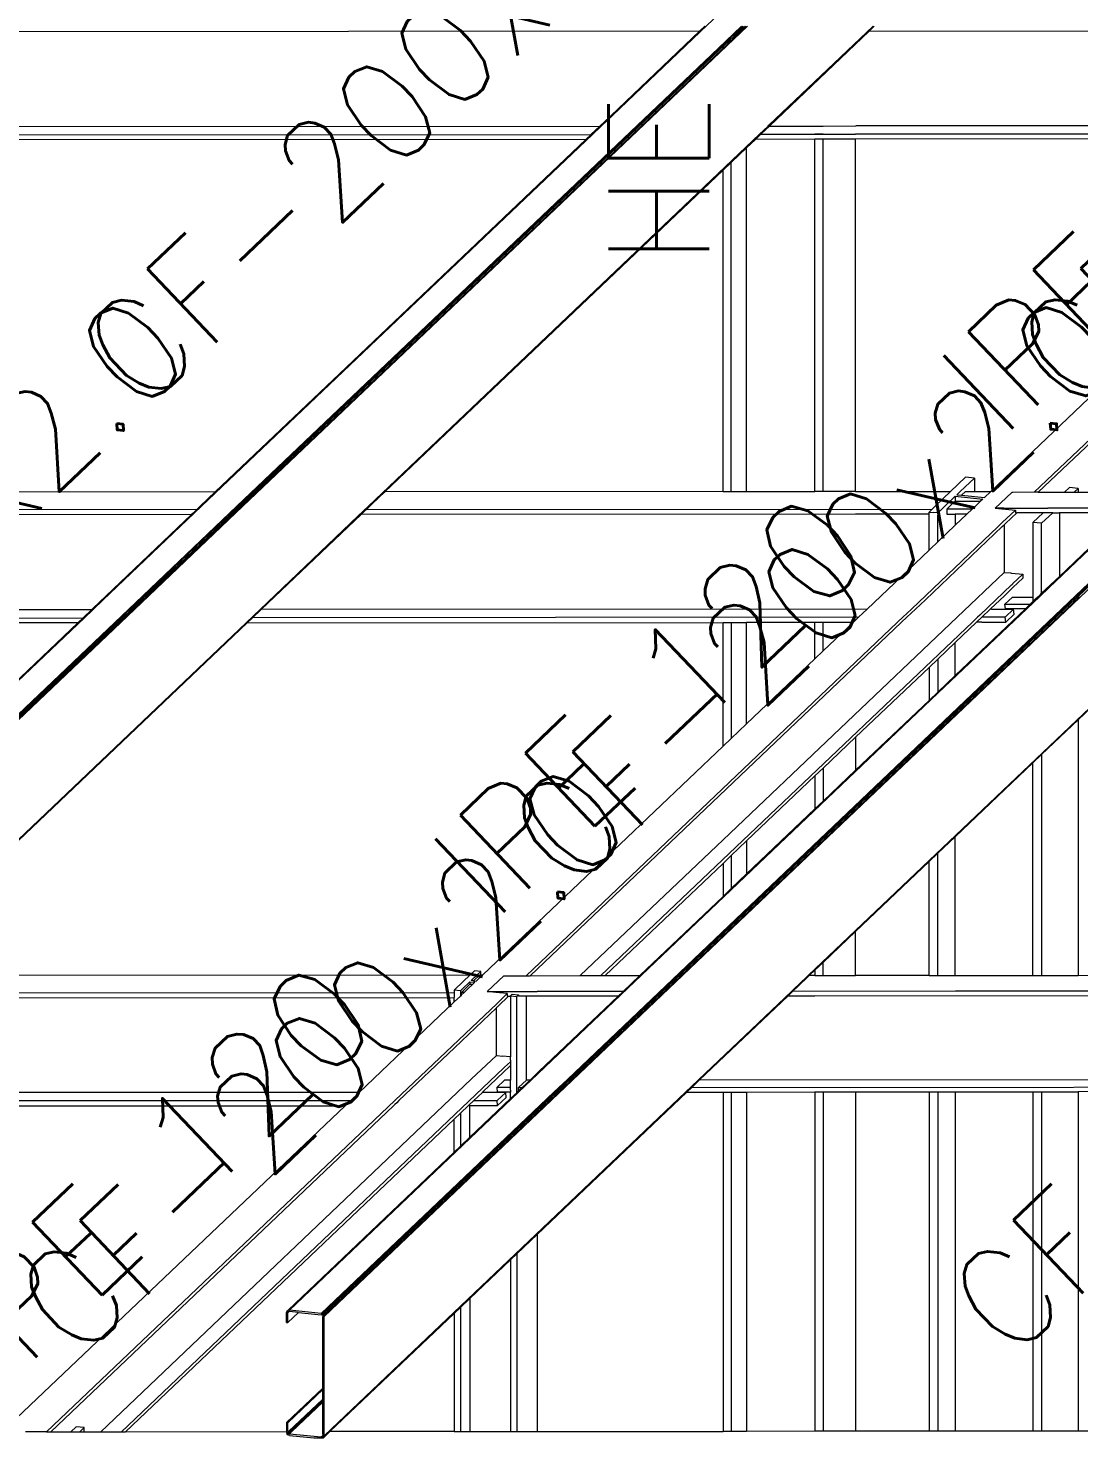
# Model space of a CAD drawing. Header units: millimetres. Extents: x 0 to 42, y 0 to 29.7.
# Drawn here: x 10.827 to 12.425, y 14.878 to 17.02 of the extents above; entities that cross this region are included whole.
import ezdxf
from ezdxf.enums import TextEntityAlignment as Align

# ---------------------------------------------------------------- set-up
doc = ezdxf.new("R2010")
doc.units = ezdxf.units.MM
doc.layers.add('BARRAS_DE_ACERO', color=7, linetype='Continuous', lineweight=9)
doc.layers.add('REFERENCIA_DE_LAS_BARRAS', color=2, linetype='Continuous', lineweight=9)
doc.styles.add('CYPETXT', font='romans__.ttf', dxfattribs={"height": 0.2})

msp = doc.modelspace()

# ---------------------------------------------------------------- linework, layer by layer
at = {"layer": 'BARRAS_DE_ACERO'}
for p, q in [((11.85016, 17.01572), (11.88635, 17.05013)), ((11.84815, 17.01572), (10.68661, 17.01501)), ((11.35726, 16.48715), (11.92111, 17.0234)), ((11.84815, 17.01572), (11.70187, 16.87659)), ((11.71567, 16.88781), (11.84924, 17.01484)), ((11.84924, 17.01484), (11.85016, 17.01572)), ((11.85082, 17.01773), (11.8508, 17.01771)), ((11.85082, 17.01773), (11.85084, 17.01775)), ((11.85676, 17.02338), (11.85084, 17.01775)), ((11.87691, 16.99014), (11.91174, 17.02327)), ((11.90599, 17.01575), (11.87771, 16.98885)), ((11.90849, 17.01575), (11.90381, 17.0113)), ((11.90599, 17.01575), (11.91396, 17.02333)), ((11.90849, 17.01575), (11.91653, 17.0234)), ((12.11237, 17.02364), (11.95366, 16.87269)), ((11.95431, 16.87161), (12.10601, 17.01587)), ((12.11362, 17.02354), (11.96875, 16.88576)), ((12.10601, 17.01587), (12.11379, 17.02327)), ((12.10601, 17.01587), (12.96968, 17.0164)), ((11.35469, 16.4867), (11.90164, 17.00688)), ((11.87864, 16.98736), (11.90008, 17.00776)), ((11.90008, 17.00776), (11.90381, 17.0113)), ((11.14456, 16.29363), (11.87691, 16.99014)), ((11.87864, 16.98736), (11.17214, 16.31544)), ((11.3595, 16.49601), (11.87771, 16.98885)), ((11.71567, 16.88781), (11.69848, 16.87146)), ((11.70213, 16.87632), (11.71185, 16.88556)), ((11.95387, 16.87161), (11.96875, 16.88576)), ((10.78283, 16.8709), (11.69648, 16.87146)), ((11.6757, 16.85121), (11.69699, 16.87144)), ((11.68351, 16.85912), (11.69648, 16.87146)), ((11.69811, 16.87301), (11.69648, 16.87146)), ((11.70212, 16.87632), (11.69699, 16.87144)), ((11.69811, 16.87301), (11.70187, 16.87659)), ((11.69846, 16.87144), (11.69848, 16.87146)), ((11.70213, 16.87632), (11.70212, 16.87632)), ((11.93929, 16.85903), (11.9525, 16.87159)), ((11.94107, 16.85902), (11.95431, 16.87161)), ((11.94729, 16.86535), (11.944, 16.86222)), ((11.95387, 16.87161), (11.94729, 16.86535)), ((11.95252, 16.87161), (11.9525, 16.87159)), ((11.95252, 16.87161), (11.95366, 16.87269)), ((11.95431, 16.87161), (12.03617, 16.87166)), ((12.03617, 16.87166), (12.08561, 16.87169)), ((12.8756, 16.87216), (12.08561, 16.87169)), ((11.6757, 16.85121), (11.08942, 16.2936)), ((11.34493, 16.29375), (11.93929, 16.85903)), ((11.94071, 16.85909), (11.36933, 16.31568)), ((11.67519, 16.85121), (11.68324, 16.85886)), ((11.94071, 16.85909), (11.94235, 16.86065)), ((11.94106, 16.85901), (12.02367, 16.85906)), ((11.94107, 16.85902), (11.94106, 16.85901)), ((11.94107, 16.85902), (12.02367, 16.85907)), ((11.94235, 16.86065), (11.944, 16.86222)), ((12.03604, 16.85908), (12.02367, 16.85907)), ((12.03604, 16.85908), (12.08548, 16.85911)), ((12.35688, 16.31483), (12.92166, 16.85196)), ((12.36319, 16.31483), (12.92798, 16.85196)), ((11.36964, 16.31556), (11.88387, 16.80462)), ((11.88387, 16.31587), (11.88387, 16.80462)), ((11.3595, 16.49601), (11.1467, 16.29363)), ((11.35726, 16.48715), (11.15379, 16.29363)), ((11.17463, 16.31544), (11.35469, 16.4867)), ((12.26607, 16.33646), (12.24464, 16.31608)), ((12.26607, 16.33646), (12.25276, 16.3378)), ((11.11181, 16.31541), (10.77216, 16.3152)), ((11.17214, 16.31544), (11.14921, 16.29363)), ((11.17463, 16.31544), (11.1517, 16.29363)), ((11.34147, 16.28883), (11.36775, 16.31384)), ((11.34305, 16.29069), (11.36933, 16.31568)), ((11.36775, 16.31384), (11.3695, 16.31551)), ((11.36957, 16.31556), (11.3695, 16.31551)), ((11.36957, 16.31556), (11.36964, 16.31556)), ((11.88387, 16.31587), (11.36964, 16.31556)), ((11.88387, 16.31587), (11.89623, 16.31588)), ((11.89623, 16.31588), (11.91972, 16.31589)), ((11.91972, 16.31589), (12.02367, 16.31595)), ((12.20699, 16.29427), (12.22991, 16.31607)), ((12.22171, 16.29428), (12.23695, 16.30876)), ((12.23695, 16.30876), (12.2788, 16.30456)), ((12.23695, 16.30876), (12.23695, 16.30146)), ((12.23958, 16.31126), (12.24464, 16.31608)), ((12.23958, 16.31126), (12.24652, 16.31056)), ((12.24652, 16.31056), (12.25233, 16.31608)), ((12.25233, 16.31608), (12.26607, 16.31609)), ((12.29787, 16.2907), (12.32321, 16.3148)), ((12.32473, 16.3148), (12.32321, 16.3148)), ((12.35688, 16.31483), (12.32473, 16.3148)), ((12.36319, 16.31483), (12.35688, 16.31483)), ((12.36319, 16.31483), (12.40319, 16.31486)), ((12.40319, 16.31486), (12.41063, 16.32194)), ((12.40319, 16.31486), (12.41791, 16.31487)), ((12.41076, 16.32193), (12.41063, 16.32194)), ((12.42395, 16.32061), (12.41076, 16.32193)), ((12.42222, 16.15768), (12.58759, 16.31496)), ((11.08365, 16.28863), (9.9718, 16.28795)), ((10.94084, 16.15088), (11.0909, 16.2936)), ((10.97961, 16.13675), (11.14456, 16.29363)), ((11.1467, 16.29363), (10.98175, 16.13675)), ((10.98838, 16.1383), (11.1517, 16.29363)), ((11.15379, 16.29363), (10.98883, 16.13674)), ((11.14921, 16.29363), (11.06737, 16.2158)), ((11.08422, 16.28865), (11.07829, 16.28301)), ((11.08367, 16.28865), (11.08365, 16.28863)), ((11.08887, 16.2936), (11.08367, 16.28865)), ((11.08422, 16.28865), (11.08942, 16.2936)), ((11.32877, 16.27838), (11.34493, 16.29375)), ((11.34107, 16.2888), (11.32941, 16.27771)), ((11.34128, 16.28859), (11.33346, 16.28114)), ((11.34107, 16.2888), (11.34305, 16.29069)), ((11.34128, 16.28859), (11.3414, 16.28876)), ((11.3414, 16.28876), (11.34142, 16.28879)), ((11.34142, 16.28879), (11.34143, 16.2888)), ((11.34151, 16.28879), (11.34142, 16.28879)), ((11.34143, 16.2888), (11.34147, 16.28883)), ((11.34151, 16.28879), (12.20179, 16.28932)), ((12.19714, 16.2849), (12.20365, 16.28424)), ((12.20699, 16.29427), (12.20179, 16.28932)), ((12.22171, 16.29428), (12.21651, 16.28933)), ((12.2242, 16.28933), (12.2294, 16.29428)), ((12.26281, 16.28936), (12.2242, 16.28933)), ((12.2242, 16.28933), (12.2242, 16.28169)), ((12.23695, 16.30146), (12.2294, 16.29428)), ((12.23695, 16.30146), (12.27556, 16.30148)), ((12.25477, 16.28171), (12.26281, 16.28936)), ((12.26801, 16.2943), (12.26281, 16.28936)), ((12.27556, 16.30148), (12.26801, 16.2943)), ((12.2788, 16.30456), (12.27556, 16.30148)), ((12.31085, 16.29071), (12.29787, 16.2907)), ((12.29787, 16.2907), (12.32831, 16.28765)), ((12.32831, 16.28765), (12.30845, 16.26876)), ((12.31085, 16.29071), (12.33763, 16.29072)), ((12.33763, 16.29072), (12.33786, 16.29072)), ((12.33786, 16.29072), (12.37785, 16.29074)), ((12.50497, 16.29083), (12.3661, 16.15875)), ((12.3926, 16.29075), (12.37785, 16.29074)), ((12.50644, 16.29083), (12.37957, 16.17017)), ((11.07561, 16.28099), (9.9141, 16.28028)), ((10.92582, 16.138), (11.07829, 16.28301)), ((11.32877, 16.27838), (11.17996, 16.13687)), ((11.32939, 16.27769), (11.18155, 16.13709)), ((11.18176, 16.13687), (11.33346, 16.28114)), ((11.32939, 16.27769), (11.32941, 16.27771)), ((12.08548, 16.2816), (11.33346, 16.28114)), ((12.75311, 16.28398), (12.01398, 15.58104)), ((12.19714, 16.28167), (12.08548, 16.2816)), ((12.21045, 16.28356), (12.21045, 16.28168)), ((12.21045, 16.28168), (12.21045, 16.28026)), ((12.21045, 16.23956), (12.21045, 16.28026)), ((12.2242, 16.28169), (12.23695, 16.2817)), ((12.30161, 16.26226), (12.30845, 16.26876)), ((12.30845, 16.26275), (12.31132, 16.26548)), ((12.31264, 16.26674), (12.31132, 16.26548)), ((12.31132, 16.26548), (12.31132, 16.19315)), ((12.31264, 16.26674), (12.31319, 16.26727)), ((12.37038, 16.28366), (12.33042, 16.28364)), ((12.35501, 16.26904), (12.37038, 16.28366)), ((12.35501, 16.26904), (12.35501, 16.15566)), ((12.38511, 16.28367), (12.39537, 16.28368)), ((12.17041, 16.13747), (12.30161, 16.26226)), ((12.19161, 16.15163), (12.30845, 16.26275)), ((12.199, 16.22867), (12.19714, 16.2269)), ((12.21045, 16.23956), (12.199, 16.22867)), ((10.99914, 16.15091), (11.06737, 16.2158)), ((12.31132, 16.19315), (12.32069, 16.19221)), ((12.32069, 16.19221), (12.32251, 16.19203)), ((12.32251, 16.19203), (12.33967, 16.19031)), ((12.33967, 16.19031), (12.32416, 16.17556)), ((12.32471, 16.17009), (12.33966, 16.18431)), ((12.33967, 16.19031), (12.33966, 16.18431)), ((12.36833, 16.1614), (12.39537, 16.18711)), ((12.36339, 16.15618), (11.94899, 15.76206)), ((12.41966, 16.15728), (11.99914, 15.75735)), ((12.36536, 16.15666), (12.21045, 16.00933)), ((12.42569, 16.15622), (12.23695, 15.97672)), ((12.27427, 16.12811), (12.32251, 16.174)), ((12.31171, 16.15773), (12.29049, 16.13755)), ((12.32306, 16.16852), (12.31171, 16.15773)), ((12.62047, 16.15655), (12.31336, 15.86447)), ((12.32251, 16.174), (12.32378, 16.1752)), ((12.32471, 16.17009), (12.32306, 16.16852)), ((12.32416, 16.17556), (12.32378, 16.1752)), ((12.36284, 16.15617), (12.36285, 16.15618)), ((12.36285, 16.15618), (12.36441, 16.15767)), ((12.36453, 16.15726), (12.36339, 16.15618)), ((12.36637, 16.15953), (12.36441, 16.15767)), ((12.36453, 16.15726), (12.36467, 16.15739)), ((12.36494, 16.15765), (12.36467, 16.15739)), ((12.36494, 16.15765), (12.3661, 16.15875)), ((12.36536, 16.15666), (12.37957, 16.17017)), ((12.4126, 16.14613), (12.42319, 16.1562)), ((10.98883, 16.13674), (10.58314, 15.75091)), ((11.17995, 16.13686), (10.59529, 15.58081)), ((11.18132, 16.13687), (10.59656, 15.58073)), ((10.9796, 16.13674), (10.72272, 15.89244)), ((10.91271, 16.12413), (10.92594, 16.13671)), ((10.92446, 16.13671), (10.92087, 16.1333)), ((10.92391, 16.13671), (10.92393, 16.13672)), ((10.92446, 16.13671), (10.92447, 16.13672)), ((10.92447, 16.13672), (10.92513, 16.13734)), ((10.92582, 16.138), (10.92513, 16.13734)), ((10.92595, 16.13672), (10.92594, 16.13671)), ((10.94084, 16.15088), (10.92595, 16.13672)), ((10.97107, 16.12421), (10.98424, 16.13674)), ((10.9796, 16.13674), (10.97961, 16.13675)), ((10.98175, 16.13675), (10.98174, 16.13674)), ((10.98426, 16.13675), (10.98424, 16.13674)), ((10.98426, 16.13675), (10.99914, 16.15091)), ((11.18176, 16.13687), (11.16853, 16.12429)), ((11.17995, 16.13686), (11.17996, 16.13687)), ((11.18155, 16.13709), (11.18132, 16.13687)), ((12.10306, 16.13743), (11.18176, 16.13687)), ((12.00085, 15.75454), (12.4126, 16.14613)), ((12.10306, 16.13743), (12.08982, 16.12484)), ((12.17041, 16.13747), (12.15717, 16.12488)), ((12.16349, 16.12489), (12.17672, 16.13747)), ((12.17673, 16.13748), (12.17672, 16.13747)), ((12.19161, 16.15163), (12.17673, 16.13748)), ((12.3435, 16.13779), (12.23695, 16.03645)), ((12.27725, 16.12495), (12.28999, 16.13707)), ((12.28999, 16.13707), (12.29049, 16.13755)), ((12.29225, 16.13707), (12.28999, 16.13707)), ((12.29225, 16.13707), (12.32566, 16.13709)), ((12.31317, 16.13777), (12.31246, 16.14484)), ((12.32566, 16.13709), (12.31292, 16.12498)), ((12.3435, 16.13779), (12.31317, 16.13777)), ((12.32382, 16.15565), (12.35501, 16.15566)), ((12.32566, 16.13709), (12.32567, 16.1371)), ((12.32643, 16.12944), (12.32567, 16.1371)), ((12.35094, 16.14486), (12.3435, 16.13779)), ((12.35501, 16.15566), (12.35501, 16.14873)), ((10.31828, 15.55879), (10.91271, 16.12413)), ((10.97101, 16.12416), (10.39959, 15.5807)), ((10.58217, 15.75197), (10.97186, 16.12259)), ((10.77216, 15.74732), (11.16048, 16.11663)), ((10.9107, 16.12414), (10.90265, 16.11648)), ((10.97103, 16.12417), (10.97106, 16.1242)), ((10.97107, 16.12421), (10.97106, 16.1242)), ((12.08982, 16.12484), (11.16853, 16.12429)), ((11.58435, 15.5801), (12.14913, 16.11723)), ((11.59064, 15.5801), (12.15544, 16.11723)), ((11.6981, 15.58016), (12.26291, 16.1173)), ((11.89623, 16.11708), (11.91972, 16.11709)), ((11.91972, 15.96307), (11.91972, 16.11709)), ((12.08982, 16.12484), (12.08178, 16.11719)), ((12.15717, 16.12488), (12.14913, 16.11723)), ((12.15544, 16.11723), (12.16348, 16.12488)), ((12.16348, 16.12488), (12.16349, 16.12489)), ((12.23695, 16.08663), (12.26921, 16.1173)), ((12.26291, 16.1173), (12.27096, 16.12496)), ((12.26921, 16.1173), (12.27725, 16.12495)), ((12.27727, 16.11731), (12.26921, 16.1173)), ((12.27427, 16.12811), (12.27096, 16.12496)), ((12.31292, 16.12498), (12.27725, 16.12495)), ((12.27727, 16.11731), (12.31369, 16.11733)), ((12.31369, 16.11733), (12.31292, 16.12498)), ((12.31369, 16.11733), (12.32643, 16.12944)), ((12.02367, 16.06193), (11.91972, 15.96307)), ((12.21045, 16.06143), (12.21045, 16.01125)), ((12.19714, 16.04877), (12.08548, 15.94257)), ((12.21045, 16.01125), (12.23695, 16.03645)), ((11.59232, 15.42145), (12.21045, 16.00933)), ((12.23695, 15.97672), (11.65315, 15.42148)), ((12.42395, 15.96924), (12.36833, 15.91634)), ((11.91972, 15.96307), (11.89623, 15.94073)), ((12.08548, 15.94257), (12.03604, 15.89555)), ((12.08548, 15.94257), (12.08548, 15.89239)), ((11.88387, 15.92897), (11.51839, 15.58137)), ((11.91972, 15.78493), (12.02367, 15.88379)), ((12.03604, 15.89555), (12.02367, 15.88379)), ((12.02367, 15.88379), (12.02367, 15.83361)), ((12.03604, 15.89555), (12.03604, 15.84537)), ((12.31336, 15.86447), (12.16399, 15.72241)), ((11.91972, 15.73474), (12.02367, 15.83361)), ((11.66674, 15.58014), (11.88387, 15.78664)), ((11.89623, 15.76259), (11.91972, 15.78493)), ((11.91972, 15.78493), (11.91972, 15.73474)), ((11.64711, 15.42254), (11.99914, 15.75735)), ((11.94899, 15.76206), (11.73689, 15.56034)), ((11.88387, 15.75084), (11.89623, 15.76259)), ((12.19714, 15.75353), (12.21045, 15.76619)), ((12.21045, 15.58047), (12.21045, 15.76619)), ((12.16399, 15.72241), (12.08931, 15.65139)), ((11.75722, 15.58019), (11.88387, 15.70064)), ((11.91972, 15.67304), (11.82214, 15.58023)), ((12.08931, 15.65139), (12.05197, 15.61588)), ((12.05197, 15.61588), (12.0333, 15.59812)), ((11.47653, 15.55955), (11.49946, 15.58136)), ((11.50089, 15.57272), (11.50998, 15.58137)), ((11.50454, 15.57236), (11.51402, 15.58137)), ((11.51839, 15.58137), (11.50849, 15.57196)), ((11.51541, 15.58137), (11.51839, 15.58137)), ((11.55067, 15.58007), (11.52533, 15.55597)), ((11.55067, 15.58007), (11.58435, 15.5801)), ((11.58435, 15.5801), (11.59064, 15.5801)), ((11.70441, 15.58016), (11.75722, 15.58019)), ((11.75722, 15.58019), (11.73187, 15.55608)), ((11.82214, 15.58023), (11.80126, 15.56037)), ((12.01325, 15.58035), (11.9994, 15.56717)), ((12.01231, 15.57815), (12.00309, 15.56938)), ((12.00851, 15.5742), (12.01481, 15.58019)), ((12.01462, 15.58035), (12.01231, 15.57815)), ((12.01398, 15.58104), (12.01325, 15.58035)), ((12.01481, 15.58019), (12.01498, 15.58035)), ((12.02367, 15.58035), (12.01504, 15.58035)), ((12.01929, 15.5848), (12.02396, 15.58924)), ((12.0333, 15.59812), (12.02396, 15.58924)), ((12.03604, 15.58036), (12.08548, 15.58039)), ((12.19714, 15.58046), (12.08548, 15.58039)), ((12.19714, 15.58046), (12.21045, 15.58047)), ((12.21045, 15.58047), (12.23695, 15.58049)), ((12.23695, 15.58049), (12.35501, 15.58056)), ((12.35501, 15.58056), (12.36833, 15.58057)), ((11.27723, 15.06199), (11.80126, 15.56037)), ((11.48451, 15.55715), (11.475, 15.5581)), ((11.49108, 15.55956), (11.48649, 15.55519)), ((11.49903, 15.57096), (11.48704, 15.55956)), ((11.49029, 15.55463), (11.49547, 15.55956)), ((11.49903, 15.56711), (11.49108, 15.55956)), ((11.50341, 15.56712), (11.49547, 15.55956)), ((11.49903, 15.57096), (11.49903, 15.56711)), ((11.49903, 15.57096), (11.50665, 15.5702)), ((11.49903, 15.56711), (11.50341, 15.56712)), ((11.50454, 15.57236), (11.50089, 15.57272)), ((11.50665, 15.5702), (11.50341, 15.56712)), ((11.50454, 15.57236), (11.50849, 15.57196)), ((11.73187, 15.55608), (11.60107, 15.55601)), ((11.73187, 15.55608), (11.72443, 15.549)), ((11.73215, 15.55583), (11.73689, 15.56034)), ((11.84634, 15.4216), (11.98775, 15.55609)), ((11.9879, 15.55623), (11.98775, 15.55609)), ((11.98792, 15.55625), (11.9879, 15.55623)), ((11.98792, 15.55625), (11.99238, 15.56049)), ((11.99375, 15.56049), (11.98909, 15.55606)), ((11.99903, 15.56518), (11.98962, 15.55623)), ((11.9994, 15.56717), (11.99238, 15.56049)), ((11.99375, 15.56049), (11.99671, 15.56331)), ((12.00309, 15.56938), (11.99671, 15.56331)), ((11.99903, 15.56518), (12.00221, 15.56821)), ((12.00221, 15.56821), (12.00851, 15.5742)), ((13.00949, 15.55686), (12.23707, 15.55639)), ((10.56091, 15.54641), (11.475, 15.54697)), ((10.57397, 15.55406), (11.475, 15.55462)), ((11.38463, 15.39016), (11.54015, 15.53806)), ((11.475, 15.55462), (11.475, 15.54697)), ((11.48451, 15.54914), (11.475, 15.5401)), ((11.48451, 15.55463), (11.48451, 15.54914)), ((11.4859, 15.55463), (11.48649, 15.55519)), ((11.52533, 15.55597), (11.60107, 15.55601)), ((11.53849, 15.55465), (11.52533, 15.55597)), ((11.55577, 15.55292), (11.53849, 15.55465)), ((11.55577, 15.55292), (11.54015, 15.53806)), ((11.54229, 15.53407), (11.55787, 15.54891)), ((11.55577, 15.55292), (11.55576, 15.54891)), ((11.55576, 15.54891), (11.55787, 15.54891)), ((11.55787, 15.54891), (11.56059, 15.54891)), ((11.56059, 15.54891), (11.56059, 15.54951)), ((11.56059, 15.54891), (11.56059, 15.45664)), ((11.56337, 15.55215), (11.57288, 15.55119)), ((11.5701, 15.41013), (11.5701, 15.54855)), ((11.58478, 15.54892), (11.57288, 15.54891)), ((11.72443, 15.549), (11.58478, 15.54892)), ((11.58478, 15.42145), (11.58478, 15.54892)), ((11.60375, 15.43424), (11.72443, 15.549)), ((11.6043, 15.43424), (11.72497, 15.549)), ((11.73215, 15.55583), (11.72497, 15.549)), ((11.84771, 15.4216), (11.98909, 15.55606)), ((11.98225, 15.54915), (11.84814, 15.4216)), ((12.02367, 15.54918), (11.98225, 15.54915)), ((13.1438, 15.54987), (12.02367, 15.54918)), ((11.54229, 15.53407), (11.5407, 15.53258)), ((11.39094, 15.39015), (11.4754, 15.47049)), ((11.50105, 15.42257), (11.53915, 15.45879)), ((11.53915, 15.45879), (11.54056, 15.45865)), ((11.54056, 15.45865), (11.54812, 15.45789)), ((11.54812, 15.45789), (11.54816, 15.45789)), ((11.56059, 15.45664), (11.54816, 15.45789)), ((11.56059, 15.44937), (11.55161, 15.44083)), ((11.56059, 15.45163), (11.56059, 15.45664)), ((11.56059, 15.45163), (11.56059, 15.44937)), ((11.56059, 15.44937), (11.56059, 15.44338)), ((10.96914, 14.88688), (11.54997, 15.43927)), ((11.2228, 15.07141), (11.6043, 15.43424)), ((11.54998, 15.43928), (11.54997, 15.43927)), ((11.54998, 15.43928), (11.55002, 15.43932)), ((11.55002, 15.43932), (11.55124, 15.44048)), ((11.55057, 15.43385), (11.55216, 15.43537)), ((11.55161, 15.44083), (11.55124, 15.44048)), ((11.55216, 15.43537), (11.55746, 15.4404)), ((11.55746, 15.4404), (11.56059, 15.44338)), ((11.56059, 15.44338), (11.56059, 15.42128)), ((11.59032, 15.42145), (11.60375, 15.43424)), ((11.50105, 15.42257), (10.9378, 14.88686)), ((11.64124, 15.41017), (11.2769, 15.06366)), ((11.56059, 15.41012), (11.56059, 15.42128)), ((11.57288, 15.40488), (11.57842, 15.41014)), ((11.57288, 15.40488), (11.57289, 15.41013)), ((11.57289, 15.41013), (11.58478, 15.42145)), ((11.57289, 15.41013), (11.57842, 15.41014)), ((11.59032, 15.42145), (11.57842, 15.41014)), ((11.59032, 15.42145), (11.58478, 15.42145)), ((11.63624, 15.41017), (11.6288, 15.40309)), ((11.63873, 15.41015), (11.63131, 15.40309)), ((11.6481, 15.42145), (11.63624, 15.41017)), ((11.63873, 15.41015), (11.63875, 15.41017)), ((11.64755, 15.41854), (11.63875, 15.41017)), ((11.6524, 15.42078), (11.64124, 15.41017)), ((11.6493, 15.4202), (11.64755, 15.41854)), ((11.6493, 15.4202), (11.64931, 15.4202)), ((11.65065, 15.42148), (11.64931, 15.4202)), ((11.6524, 15.42078), (11.65314, 15.42148)), ((11.65314, 15.42148), (11.65315, 15.42148)), ((11.82816, 15.40431), (11.83445, 15.41029)), ((11.83582, 15.41029), (11.82838, 15.40321)), ((11.83625, 15.41029), (11.82881, 15.40321)), ((11.83445, 15.41029), (11.83567, 15.41145)), ((11.83567, 15.41145), (11.84634, 15.4216)), ((11.84771, 15.4216), (11.83582, 15.41029)), ((11.84814, 15.4216), (11.83625, 15.41029)), ((11.31729, 15.39011), (10.39596, 15.38955)), ((11.33053, 15.4027), (10.77222, 15.40236)), ((10.85537, 14.88681), (11.38462, 15.39015)), ((11.27458, 15.06621), (11.6288, 15.40309)), ((11.63131, 15.40309), (11.27597, 15.06514)), ((11.82701, 15.40321), (11.27797, 14.88104)), ((11.30925, 15.38246), (11.31729, 15.39011)), ((11.33053, 15.4027), (11.31729, 15.39011)), ((11.38463, 15.39016), (11.38462, 15.39015)), ((11.38762, 15.387), (11.38464, 15.38416)), ((11.39094, 15.39015), (11.38762, 15.387)), ((11.56059, 15.39319), (11.49903, 15.33464)), ((11.5047, 15.39022), (11.54038, 15.39024)), ((11.55351, 15.40274), (11.51784, 15.40271)), ((11.56059, 15.39319), (11.56059, 15.40305)), ((11.5701, 15.40223), (11.56059, 15.39319)), ((11.57288, 15.40488), (11.5701, 15.40223)), ((11.601, 15.18656), (11.82881, 15.40321)), ((11.82701, 15.40321), (11.82816, 15.40431)), ((11.82881, 15.40321), (11.88387, 15.40324)), ((11.88387, 15.40324), (11.89623, 15.40325)), ((11.88387, 15.40324), (11.88387, 14.88744)), ((11.89623, 15.40325), (11.91972, 15.40326)), ((11.89623, 15.40325), (11.89623, 14.88745)), ((11.91972, 15.40326), (12.02367, 15.40332)), ((11.91972, 15.40326), (11.91972, 14.88746)), ((12.02367, 15.40332), (12.03604, 15.40333)), ((12.02367, 15.40332), (12.02367, 14.88752)), ((12.03604, 15.40333), (12.08548, 15.40336)), ((12.03604, 15.40333), (12.03604, 14.88753)), ((12.08548, 15.40336), (12.19714, 15.40343)), ((12.08548, 15.40336), (12.08548, 14.88756)), ((12.19714, 15.40343), (12.19714, 14.88763)), ((12.21045, 15.40344), (12.21045, 14.88764)), ((12.23695, 15.40346), (12.23695, 14.88766)), ((12.35501, 15.40353), (12.35501, 14.88773)), ((12.36833, 15.40354), (12.36833, 14.88774)), ((12.42395, 15.40357), (12.42395, 14.88777)), ((10.77216, 15.38214), (11.30925, 15.38246)), ((11.30925, 15.38246), (10.78942, 14.88808)), ((10.86167, 14.88681), (11.3829, 15.38251)), ((11.38464, 15.38416), (11.3829, 15.38251)), ((11.48451, 15.37102), (11.475, 15.36198)), ((11.49666, 15.38257), (11.48451, 15.37102)), ((11.49903, 15.38257), (11.49666, 15.38257)), ((11.49903, 15.38257), (11.54114, 15.3826)), ((11.49903, 15.33464), (11.49903, 15.38257)), ((10.97545, 14.88688), (11.475, 15.36198)), ((11.475, 15.31179), (11.475, 15.36198)), ((11.49903, 15.08958), (11.56059, 15.14813)), ((11.22016, 15.06772), (11.22049, 15.06933)), ((11.22016, 15.05298), (11.22016, 15.06772)), ((11.22049, 15.06933), (11.22142, 15.07062)), ((11.2228, 15.07141), (11.22142, 15.07062)), ((11.22206, 15.06753), (11.2243, 15.06966)), ((11.22206, 15.06753), (11.22225, 15.06842)), ((11.23835, 15.06827), (11.22206, 15.05279)), ((11.22206, 15.05279), (11.22206, 15.06753)), ((11.22225, 15.06842), (11.22276, 15.06914)), ((11.22444, 15.07157), (11.2228, 15.07141)), ((11.22337, 15.06949), (11.22353, 15.06958)), ((11.2243, 15.06966), (11.22353, 15.06958)), ((11.22444, 15.06967), (11.2243, 15.06966)), ((11.27295, 15.0667), (11.22444, 15.07157)), ((11.23835, 15.06827), (11.22444, 15.06967)), ((11.23835, 15.06827), (11.27295, 15.0648)), ((11.27458, 15.06621), (11.27295, 15.0667)), ((11.27386, 15.06453), (11.27295, 15.0648)), ((11.27463, 15.06393), (11.27386, 15.06453)), ((11.27597, 15.06514), (11.27458, 15.06621)), ((11.27463, 15.06393), (11.27514, 15.06311)), ((11.2769, 15.06366), (11.27597, 15.06514)), ((11.27723, 15.06199), (11.2769, 15.06366)), ((11.22016, 15.05298), (11.22206, 15.05279)), ((11.27514, 15.06311), (11.27532, 15.06218)), ((11.27532, 14.95327), (11.27532, 15.06218)), ((11.27723, 14.88706), (11.27723, 15.06199)), ((11.27532, 14.95327), (11.22016, 14.90081)), ((11.27532, 14.95127), (11.22206, 14.90062)), ((11.22327, 14.88703), (11.27532, 14.93653)), ((11.27532, 14.93542), (11.22444, 14.88703)), ((11.27532, 14.95327), (11.27532, 14.95127)), ((11.27532, 14.93653), (11.27532, 14.95127)), ((11.27532, 14.93411), (11.22581, 14.88703)), ((10.8922, 14.88683), (10.90025, 14.89449)), ((10.91262, 14.89324), (10.90025, 14.89449)), ((11.22016, 14.90081), (11.22016, 14.88703)), ((11.22206, 14.90062), (11.22016, 14.90081)), ((11.22206, 14.88703), (11.22206, 14.90062)), ((10.85537, 14.88681), (10.82322, 14.88678)), ((10.85537, 14.88681), (10.86167, 14.88681)), ((10.90588, 14.88684), (10.90942, 14.8902)), ((10.90588, 14.88684), (10.91262, 14.88684)), ((10.91262, 14.88684), (10.9378, 14.88686)), ((10.9378, 14.88686), (10.96914, 14.88688)), ((10.96914, 14.88688), (10.97545, 14.88688)), ((10.97545, 14.88688), (11.22016, 14.88703)), ((11.22016, 14.88607), (11.22016, 14.88703)), ((11.22016, 14.88607), (11.22049, 14.8844)), ((11.22142, 14.88292), (11.22049, 14.8844)), ((11.22142, 14.88292), (11.2228, 14.88185)), ((11.22206, 14.88703), (11.22206, 14.88588)), ((11.22327, 14.88703), (11.22206, 14.88588)), ((11.22225, 14.88495), (11.22206, 14.88588)), ((11.22276, 14.88413), (11.22353, 14.88354)), ((11.22444, 14.88136), (11.2228, 14.88185)), ((11.22353, 14.88354), (11.22508, 14.88501)), ((11.22444, 14.88326), (11.22353, 14.88354)), ((11.22444, 14.88326), (11.22841, 14.88703)), ((11.22444, 14.88136), (11.2615, 14.87764)), ((11.22476, 14.88603), (11.22581, 14.88703)), ((11.2615, 14.87764), (11.27612, 14.87765)), ((11.27386, 14.87848), (11.27295, 14.87839)), ((11.27386, 14.87848), (11.27515, 14.87971)), ((11.27515, 14.87971), (11.27514, 14.87964)), ((11.27532, 14.88053), (11.27515, 14.87971)), ((11.27532, 14.88319), (11.27532, 14.88064)), ((11.27532, 14.88064), (11.27532, 14.88053)), ((11.27612, 14.87765), (11.2769, 14.87874)), ((11.27723, 14.88034), (11.27723, 14.88706)), ((11.27723, 14.88034), (11.27797, 14.88104)), ((11.89623, 14.88745), (11.88387, 14.88744)), ((11.91972, 14.88746), (11.89623, 14.88745)), ((12.02367, 14.88752), (11.91972, 14.88746)), ((12.03604, 14.88753), (12.02367, 14.88752)), ((12.08548, 14.88756), (12.03604, 14.88753)), ((12.19714, 14.88763), (12.08548, 14.88756)), ((12.21045, 14.88764), (12.19714, 14.88763)), ((12.23695, 14.88766), (12.21045, 14.88764)), ((12.35501, 14.88773), (12.23695, 14.88766)), ((12.36833, 14.88774), (12.35501, 14.88773)), ((12.42395, 14.88777), (12.36833, 14.88774)), ((12.63952, 14.8879), (12.42395, 14.88777))]:
    msp.add_line(p, q, dxfattribs=at)
for points in [[(11.71185, 16.88556), (11.84849, 17.01551), (11.8508, 17.01771)], [(11.84815, 17.01572), (11.85619, 17.02337), (11.8562, 17.02338)], [(11.90164, 17.00688), (11.91098, 17.01576), (11.91899, 17.02337)], [(12.42395, 16.32061), (12.42395, 16.31487), (12.43931, 16.31488), (13.08386, 16.92788)], [(11.0909, 16.2936), (11.68523, 16.85886), (11.69846, 16.87144)], [(10.72272, 16.85828), (11.68324, 16.85886), (11.68351, 16.85912)], [(11.30079, 16.49514), (11.67519, 16.85121), (10.77216, 16.85065)], [(11.91972, 16.83871), (11.93302, 16.85136), (11.94106, 16.85901)], [(12.08548, 16.31599), (12.03604, 16.31596), (12.02367, 16.31595), (12.02367, 16.85142), (11.93302, 16.85136)], [(12.02367, 16.85907), (12.02367, 16.85906), (12.03604, 16.85907)], [(12.03604, 16.31596), (12.03604, 16.85143), (12.02367, 16.85142)], [(12.03604, 16.85908), (12.03604, 16.85907), (12.08548, 16.8591)], [(12.08548, 16.31599), (12.08548, 16.85146), (12.03604, 16.85143)], [(12.08548, 16.85911), (12.86237, 16.85958), (12.86236, 16.85957), (12.85432, 16.85192)], [(12.86236, 16.85957), (12.08548, 16.8591), (12.08548, 16.85911)], [(12.29092, 16.3161), (12.85432, 16.85192), (12.08548, 16.85146)], [(11.91972, 16.31589), (11.91972, 16.83871), (11.89623, 16.81637)], [(11.89623, 16.31588), (11.89623, 16.81637), (11.88387, 16.80462)], [(11.30079, 16.49514), (11.11181, 16.31541), (11.08887, 16.2936)], [(12.08548, 16.31599), (12.22991, 16.31607), (12.25276, 16.3378)], [(12.26607, 16.33646), (12.26607, 16.31609), (12.29092, 16.3161)], [(12.24652, 16.31056), (12.28142, 16.30706), (12.29092, 16.3161)], [(12.42395, 16.32061), (12.41791, 16.31487), (12.42395, 16.31487)], [(11.08365, 16.28863), (11.07803, 16.28329), (11.07561, 16.28099)], [(12.56931, 16.29084), (12.56187, 16.28376), (12.41586, 16.1449), (11.91972, 15.67304)], [(12.19714, 16.28167), (12.19714, 16.2849), (12.20179, 16.28932)], [(12.21651, 16.28933), (12.21045, 16.28356), (12.20365, 16.28424)], [(12.32831, 16.28765), (12.32831, 16.28364), (12.33042, 16.28364)], [(12.49696, 16.28373), (12.39537, 16.28368), (12.39537, 16.18711), (12.49696, 16.28373), (12.5044, 16.29081), (12.3926, 16.29075)], [(12.41966, 16.15728), (12.55264, 16.28376), (12.56123, 16.29193)], [(10.77218, 16.13663), (10.92393, 16.13672), (11.07561, 16.28099)], [(12.10306, 16.13743), (12.19714, 16.2269), (12.19714, 16.28167)], [(12.21045, 16.23956), (12.23695, 16.26476), (12.25477, 16.28171), (12.23695, 16.2817), (12.23695, 16.26476)], [(12.33042, 16.28364), (12.31324, 16.26731), (12.31319, 16.26727)], [(12.36833, 16.24045), (12.36833, 16.26771), (12.35501, 16.26904)], [(12.36833, 16.26771), (12.38511, 16.28367), (12.37038, 16.28366)], [(12.55653, 16.28302), (12.42321, 16.15622), (12.42319, 16.1562)], [(12.36637, 16.15953), (12.36833, 16.1614), (12.36833, 16.16389), (12.36833, 16.24045)], [(12.31132, 16.19315), (12.2396, 16.12494), (11.88387, 15.78664)], [(11.6481, 15.42145), (12.42049, 16.15604), (12.42222, 16.15768)], [(12.36284, 16.15617), (12.35501, 16.14873), (12.35094, 16.14486)], [(9.74917, 16.12343), (10.9107, 16.12414), (10.92391, 16.13671)], [(10.98174, 16.13674), (10.97564, 16.13094), (10.96853, 16.12417), (10.58291, 15.75743)], [(10.98838, 16.1383), (10.98675, 16.13675), (10.97186, 16.12259)], [(12.32382, 16.15565), (12.31246, 16.14484), (12.35094, 16.14486)], [(12.42395, 15.96924), (12.60134, 16.13794), (12.96968, 16.13816)], [(10.77216, 15.99239), (10.90265, 16.11648), (10.77216, 16.1164), (10.77216, 15.99239), (10.72272, 15.94537), (10.71035, 15.93361), (10.6064, 15.83475), (10.6064, 16.1163), (10.58291, 16.11629), (10.58291, 15.81241)], [(10.72272, 15.94484), (10.91201, 16.12487), (10.92087, 16.1333)], [(10.97103, 16.12417), (10.97102, 16.12416), (10.97101, 16.12416)], [(11.16853, 16.12429), (11.16048, 16.11663), (11.88387, 16.11707), (11.89623, 16.11708), (11.89623, 15.94073)], [(11.89623, 15.94073), (11.88387, 15.92897), (11.88387, 16.11707)], [(12.03604, 16.07369), (12.02367, 16.06193), (12.02367, 16.11715), (11.91972, 16.11709)], [(12.03604, 16.07369), (12.03604, 16.11716), (12.02367, 16.11715)], [(12.03604, 16.07369), (12.08178, 16.11719), (12.03604, 16.11716)], [(12.23695, 16.03645), (12.23695, 16.08663), (12.21045, 16.06143), (12.19714, 16.04877)], [(12.19714, 16.04877), (12.19714, 15.99859), (12.21045, 16.01125)], [(12.19714, 15.99859), (12.08548, 15.89239), (12.03604, 15.84537), (12.02367, 15.83361)], [(12.42395, 15.96924), (12.42395, 15.5806), (12.96968, 15.58094)], [(12.35501, 15.58056), (12.35501, 15.90367), (12.23695, 15.79139)], [(12.35501, 15.90367), (12.36833, 15.91634), (12.36833, 15.58057), (12.42395, 15.5806)], [(12.23695, 15.58049), (12.23695, 15.79139), (12.21045, 15.76619)], [(11.65065, 15.42148), (11.65196, 15.42273), (12.00085, 15.75454)], [(11.6981, 15.58016), (11.70441, 15.58016), (11.88387, 15.75084)], [(11.88387, 15.75084), (11.88387, 15.70064), (11.89623, 15.7124)], [(11.89623, 15.76259), (11.89623, 15.7124), (11.91972, 15.73474)], [(12.19714, 15.58046), (12.19714, 15.75353), (12.08548, 15.64733)], [(10.77216, 15.74732), (10.77216, 15.58092), (11.49946, 15.58136)], [(12.08548, 15.58039), (12.08548, 15.64733), (12.03604, 15.60031)], [(11.50998, 15.58137), (11.51541, 15.58653), (11.5059, 15.58749), (11.49946, 15.58136)], [(11.51402, 15.58137), (11.51541, 15.58137), (11.51541, 15.58653)], [(11.59064, 15.5801), (11.66674, 15.58014), (11.6981, 15.58016)], [(12.01462, 15.58035), (12.01463, 15.58036), (12.01521, 15.58092), (12.01579, 15.58147)], [(12.01498, 15.58035), (12.01504, 15.58035), (12.02367, 15.58855)], [(12.01929, 15.5848), (12.01696, 15.58258), (12.01579, 15.58147)], [(11.47653, 15.55955), (11.475, 15.5581), (11.475, 15.55462)], [(11.48704, 15.55956), (11.48451, 15.55715), (11.48451, 15.55463)], [(12.23707, 15.55639), (11.98962, 15.55623), (11.9895, 15.55605), (11.98225, 15.54915)], [(11.33053, 15.4027), (11.475, 15.5401), (11.475, 15.54697)], [(11.49029, 15.55463), (11.4859, 15.55046), (11.48451, 15.54914)], [(11.49029, 15.55463), (11.4859, 15.55463), (11.4859, 15.55046)], [(11.56337, 15.55215), (11.56059, 15.54951), (11.5701, 15.54855)], [(11.5701, 15.54855), (11.57288, 15.55119), (11.57288, 15.54891)], [(11.84814, 15.4216), (13.00968, 15.42231), (13.1438, 15.54987)], [(11.4754, 15.47049), (11.53917, 15.53113), (11.54008, 15.532), (11.5407, 15.53258)], [(11.53915, 15.45879), (11.53917, 15.45881), (11.53917, 15.53113)], [(11.49666, 15.38257), (11.5047, 15.39022), (11.51784, 15.40271), (11.51794, 15.40281), (11.55052, 15.43381), (11.55057, 15.43385)], [(11.22444, 15.07157), (11.57299, 15.40306), (11.59232, 15.42145)], [(11.27295, 15.0667), (11.62666, 15.40309), (11.6341, 15.41017), (11.64711, 15.42254)], [(11.56059, 15.42128), (11.55166, 15.42128), (11.53992, 15.41011)], [(11.56059, 15.40627), (11.56059, 15.41012), (11.53992, 15.41011), (11.54062, 15.40304)], [(11.56059, 15.40627), (11.56059, 15.40305), (11.54062, 15.40304)], [(11.5701, 15.40223), (11.5701, 15.40306), (11.5701, 15.41013)], [(11.83625, 15.41029), (12.99778, 15.411), (13.00968, 15.42231)], [(11.27723, 14.88034), (11.2769, 14.87874), (11.82838, 15.40321)], [(11.55428, 15.39509), (11.55351, 15.40274), (11.54038, 15.39024)], [(11.55428, 15.39509), (11.54114, 15.3826), (11.54038, 15.39024)], [(12.19714, 15.40343), (12.21045, 15.40344), (12.23695, 15.40346), (12.35501, 15.40353), (12.36833, 15.40354), (12.42395, 15.40357)], [(12.96968, 15.38427), (12.96968, 15.4039), (12.42395, 15.40357)], [(11.48451, 15.37102), (11.48451, 15.32083), (11.49903, 15.33464)], [(11.22142, 15.07062), (11.475, 15.31179), (11.48451, 15.32083)], [(11.601, 15.18656), (11.5701, 15.15717), (11.5701, 14.88724), (11.601, 14.88726)], [(11.601, 15.18656), (11.601, 14.88726), (11.88387, 14.88744)], [(11.5701, 15.15717), (11.56059, 15.14813), (11.56059, 14.88723), (11.5701, 14.88724)], [(11.48451, 15.07577), (11.49903, 15.08958), (11.49903, 14.88719), (11.56059, 14.88723)], [(11.22225, 15.06842), (11.22337, 15.06949), (11.22276, 15.06914)], [(11.28608, 14.88706), (11.475, 15.06673), (11.48451, 15.07577)], [(11.475, 15.06673), (11.475, 14.88717), (11.48451, 14.88718)], [(11.48451, 15.07577), (11.48451, 14.88718), (11.49903, 14.88719)], [(11.27532, 14.93279), (11.27532, 14.93411), (11.27532, 14.93542), (11.27532, 14.93653)], [(11.22508, 14.88501), (11.27532, 14.93279), (11.27532, 14.93165)], [(11.27532, 14.88319), (11.27532, 14.93165), (11.22841, 14.88703)], [(10.91262, 14.88684), (10.91262, 14.89324), (10.90942, 14.8902)], [(10.86167, 14.88681), (10.8922, 14.88683), (10.90588, 14.88684)], [(11.22444, 14.88703), (11.22225, 14.88495), (11.22276, 14.88413), (11.22476, 14.88603)], [(11.27532, 14.88064), (11.27295, 14.87839), (11.22444, 14.88326)], [(11.27386, 14.87848), (11.27463, 14.87892), (11.27514, 14.87964)], [(11.475, 14.88717), (11.28608, 14.88706), (11.28602, 14.88706), (11.27612, 14.87765)]]:
    msp.add_lwpolyline(points, dxfattribs=at)
msp.add_lwpolyline([(12.03604, 15.58036), (12.03604, 15.60031), (12.02367, 15.58855), (12.02367, 15.58035), (12.03604, 15.58036)], close=True, dxfattribs=at)

# ---------------------------------------------------------------- texts
at = {"layer": 'REFERENCIA_DE_LAS_BARRAS', "style": 'CYPETXT'}
for s, rotation, width, p, p2 in [('HE 160 B', 90, 0.776302, (11.86295, 16.65963), (11.86295, 17.62713)), ('CF-200x2.0', 43.60023, 0.812714, (11.00352, 16.43763), (11.85568, 17.24914)), ('CF-200x2.0', 43.60023, 0.812714, (12.42288, 16.43849), (13.27504, 17.25)), ('IPE 120', 43.60023, 0.844169, (12.30633, 16.39403), (12.88965, 16.94952)), ('CF-200x2.0', 43.60023, 0.812714, (10.23097, 15.7029), (11.08314, 16.51441)), ('CF-200x2.0', 43.60023, 0.812714, (11.65034, 15.70376), (12.5025, 16.51527)), ('IPE 120', 43.60023, 0.844169, (11.53379, 15.6593), (12.1171, 16.21479)), ('CF-200x2.0', 43.60023, 0.812714, (10.90097, 14.99107), (11.75313, 15.80258)), ('CF-200x2.0', 43.60023, 0.812714, (12.32033, 14.99193), (13.1725, 15.80344)), ('IPE 120', 43.60023, 0.844169, (10.78442, 14.94661), (11.36774, 15.5021))]:
    msp.add_text(s, height=0.153333, rotation=rotation, dxfattribs=dict(at, width=width)).set_placement(p, p2, align=Align.FIT)

doc.saveas('drawing.dxf')
